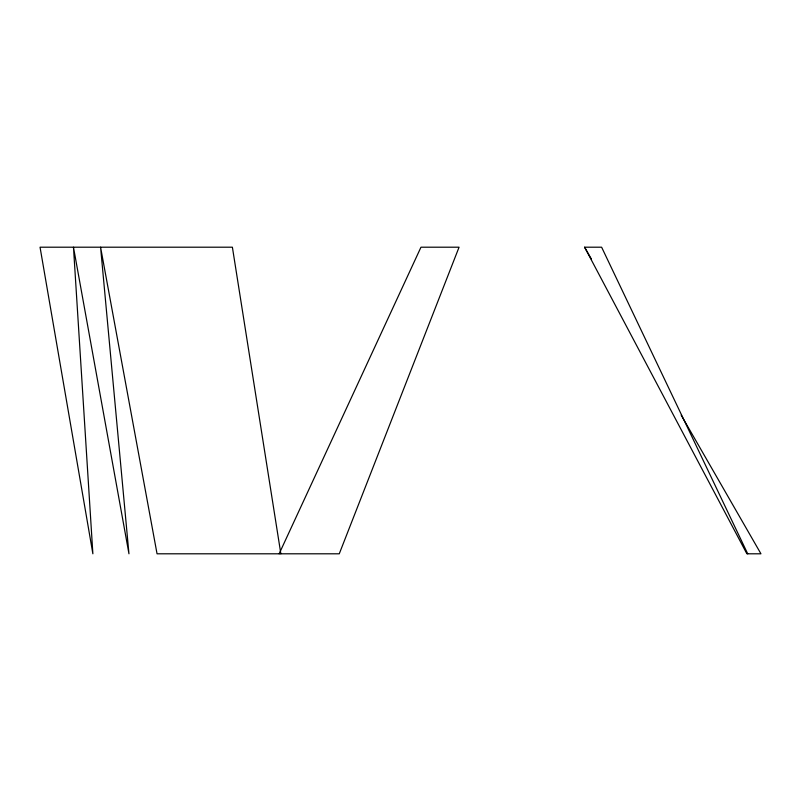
<?xml version="1.0" encoding="UTF-8"?>
<svg xmlns="http://www.w3.org/2000/svg" width="801" height="801" viewBox="0 0 801 801"><rect width="100%" height="100%" fill="white"/><g stroke="black" fill="none" stroke-linecap="round" stroke-linejoin="round"><path stroke-width="1.2" d="M279.149 553.801L420.976 247.199L459.063 247.199L339.264 553.801L157.046 553.801L100.576 247.199L128.961 553.801L73.472 247.199L92.876 553.801L40.05 247.199L232.39 247.199L280.851 553.801M681.19 415.128L760.95 553.801L746.882 553.801L584.6 247.199L601.621 247.199L747.713 553.801M584.6 247.199L591.448 259.123"/></g></svg>
